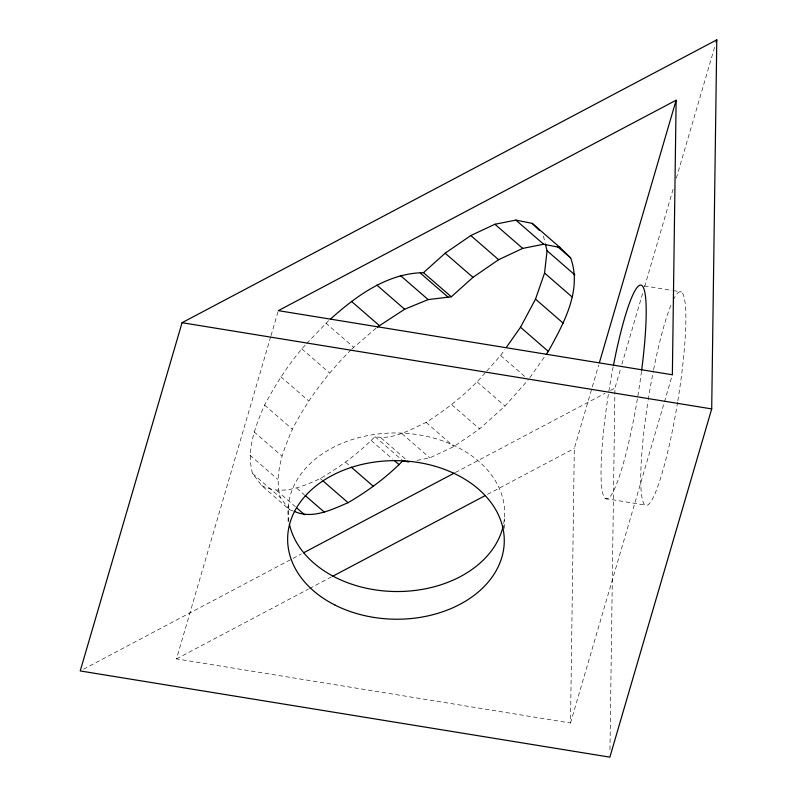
<?xml version="1.0" encoding="UTF-8"?>
<svg xmlns="http://www.w3.org/2000/svg" width="797" height="797" viewBox="0 0 797 797"><rect width="100%" height="100%" fill="white"/><g stroke="black" fill="none" stroke-linecap="round" stroke-linejoin="round"><path stroke-width="0.6" stroke-dasharray="3.98 2.99" d="M288.086 521.447L288.305 505.796M504.242 528.331L504.371 518.708M270.661 336.872L176.496 658.88L570.522 723.009L574.308 448.452L598.716 364.966M609.964 749.698L614.945 388.089L620.534 369.011M293.007 510.877L289.52 509.721L261.705 485.582L252.539 473.488C246.064 449.996 255.289 426.455 264.564 405.085C276.151 383.457 289.421 362.615 305.859 344.344M289.52 509.721L280.365 497.637C273.879 474.145 283.114 450.594 292.379 429.224C307.582 399.805 327.537 373.096 351.108 349.853M271.01 335.686L278.332 310.641M621.929 364.239L643.199 291.483M644.594 286.721L673.535 187.733M676.324 178.189L715.387 44.622M570.522 723.009L672.359 374.769M486.857 370.984L500.606 355.492L504.88 349.435M529.856 377.619L545.487 355.432M261.705 485.582C280.833 495.834 302.252 486.907 320.264 478.559C340.15 466.883 358.829 453.114 375.008 436.646C393.011 440.173 410.306 429.633 426.106 422.41C448.143 408.253 468.985 391.865 486.05 371.9M417.01 460.387L429.812 457.847L453.931 446.549L479.565 428.886L504.979 406.062L528.431 379.631M306.686 343.457L328.633 320.633M351.945 348.966L376.373 327.886M83.516 669.201L301.376 553.965M455.406 472.482L605.043 393.329M610.552 390.42L614.945 388.089M176.496 658.88L308.369 589.122M309.465 588.535L331.442 576.918M487.495 494.369L574.308 448.452M644.365 285.924L672.05 290.427M673.256 290.626L681.674 291.991M605.242 498.543L644.972 505.009M500.606 355.492L524.725 376.413M477.154 381.922L504.979 406.062M451.74 404.746L479.565 428.886M325.784 323.054L353.599 347.193M426.106 422.41L453.931 446.549M401.997 433.698L429.812 457.847M301.704 348.777L329.53 372.926M381.046 437.852L407.944 461.194M375.008 436.646L402.824 460.796M371.312 440.592L392.642 459.102M280.833 376.762L308.648 400.901M345.689 462.32L350.331 466.345M264.564 405.085L292.379 429.224M320.264 478.559L322.118 480.163M254.024 431.825L281.839 455.974M296.763 488.202L304.175 494.638M249.919 455.157L277.745 479.306M276.788 490.593L295.338 506.693M252.539 473.488L280.365 497.637M543.415 236.081L545.098 242.856M673.246 300.021A108.322 14.695 -80.8 0 1 677.819 400.921M677.619 402.136A108.322 14.695 -80.8 0 1 646.168 505.437A108.322 14.695 -80.8 0 1 648.051 400.971M648.24 399.745A108.322 14.695 -80.8 0 1 653.361 370.844M653.6 369.659A108.322 14.695 -80.8 0 1 671.323 304.295M288.903 521.666A108.322 79.282 0.8 0 1 396.677 432.97A108.322 79.282 0.8 0 1 503.684 523.529M641.505 371.342A108.322 14.695 -80.8 0 1 606.198 498.952A108.322 14.695 -80.8 0 1 613.182 366.75"/><path stroke-width="1.2" d="M676.135 100.213L672.359 374.769L278.332 310.641L676.135 100.213L599.414 362.585M711.701 408.911L716.782 39.85L182.055 322.705L80.218 670.944L609.864 757.15L711.701 408.911L182.055 322.705M506.294 347.422L520.511 327.248L535.504 299.134L544.56 273.042L547.071 250.766L545.377 243.992M546.194 354.426L548.326 351.397C563.589 323.542 582.368 290.407 570.672 257.969L560.022 247.508L532.207 223.359L515.858 220.102L494.907 224.256L470.798 235.543L445.154 253.207L423.496 272.664C387.242 273.232 356.478 295.817 330.526 319.029M716.085 42.231L716.782 39.85M294.163 511.266C312.006 519.664 331.512 509.682 348.08 502.698C367.965 491.032 386.655 477.264 402.824 460.796L408.871 462.001M377.33 327.079L404.657 309.236L428.158 299.592L451.311 296.813L472.98 277.346L498.613 259.692L522.722 248.395L543.674 244.241L560.022 247.508M303.577 552.799L454.31 473.059M332.548 576.331L485.293 495.535M557.691 246.701L570.672 257.969M515.858 220.102L543.674 244.241M547.071 250.766L574.886 274.915M494.907 224.256L522.722 248.395M544.56 273.042L572.376 297.191M470.798 235.543L498.613 259.692M535.504 299.134L563.32 323.273M445.154 253.207L472.98 277.346M520.511 327.248L548.326 351.397M423.496 272.664L451.311 296.813M420.308 273.052L448.133 297.191M400.333 275.443L428.158 299.592M376.832 285.087L404.657 309.236M351.407 301.326L379.223 325.475M394.495 460.716L399.138 464.741M351.258 467.142L373.514 486.459M323.044 480.97L348.08 502.698M305.102 495.445L324.578 512.341M297.191 508.307L304.603 514.742M532.207 223.359L539.3 230.333M503.186 525.95A108.322 79.282 0.8 0 1 395.989 591.523A108.322 79.282 0.8 0 1 289.381 524.077M613.411 365.564A108.322 14.695 -80.8 0 1 640.997 285.117A108.322 14.695 -80.8 0 1 641.665 370.097M335.129 605.142A108.322 79.282 0.8 0 0 503.993 546.383A108.322 79.282 0.8 0 0 348.757 468.267A108.322 79.282 0.8 0 0 335.129 605.142"/></g></svg>
